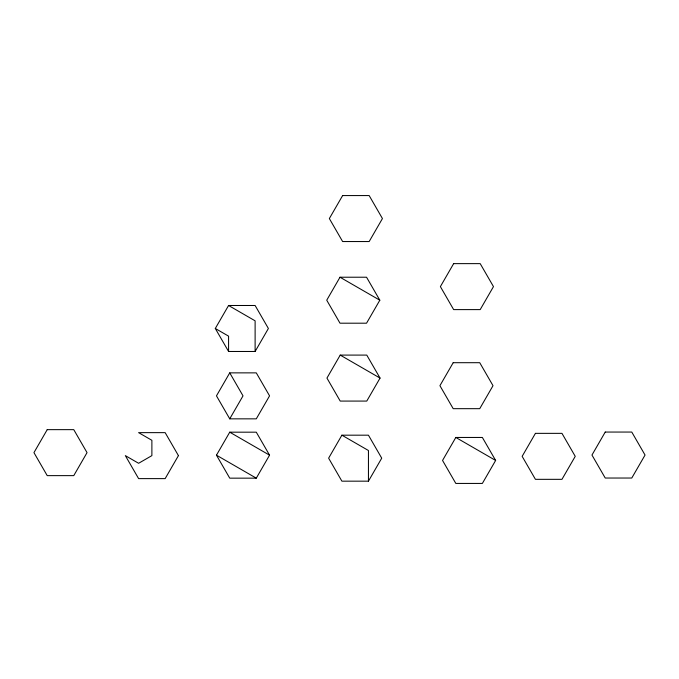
<?xml version="1.0" encoding="UTF-8"?>
<svg xmlns="http://www.w3.org/2000/svg" width="679" height="679" viewBox="0 0 679 679"><rect width="100%" height="100%" fill="white"/><g stroke="black" fill="none" stroke-linecap="round" stroke-linejoin="round"><path stroke-width="1.02" d="M215.302 328.483L228.577 305.491L255.117 305.491L268.392 328.483L255.117 351.476L228.577 351.476L215.302 328.483L228.577 336.147L228.577 351.476M229.74 372.864L216.465 395.857L229.74 418.841L256.289 418.841L269.563 395.857L256.289 372.864L229.74 372.864L243.014 395.857L229.74 418.841M216.465 455.176L229.74 432.183L256.289 432.183L269.563 455.176L256.289 478.16L229.74 478.16L216.465 455.176L256.289 478.16M340.001 277.219L326.735 300.203L340.001 323.196L366.55 323.196L379.824 300.203L366.55 277.219L340.001 277.219L379.824 300.203M340.221 355.092L326.947 378.084L340.221 401.077L366.77 401.077L380.045 378.084L366.77 355.092L340.221 355.092L380.045 378.084M341.893 435.18L328.628 458.172L341.893 481.165L368.442 481.165L381.717 458.172L368.442 435.18L341.893 435.18L368.442 450.508L368.442 481.165M455.821 437.454L442.547 460.447L455.821 483.431L482.362 483.431L495.636 460.447L482.362 437.454L455.821 437.454L495.636 460.447M228.577 305.491L255.117 320.819L255.117 351.476M229.74 432.183L269.563 455.176M47.224 429.646L33.95 452.638L47.224 475.631L73.765 475.631L87.039 452.638L73.765 429.646L47.224 429.646M178.433 455.626L165.158 478.619L138.609 478.619L125.343 455.626L138.609 463.29L151.884 455.626L151.884 440.306L138.609 432.642L165.158 432.642L178.433 455.626M342.623 195.569L329.349 218.553L342.623 241.546L369.164 241.546L382.438 218.553L369.164 195.569L342.623 195.569M453.648 263.63L440.382 286.614L453.648 309.607L480.197 309.607L493.472 286.614L480.197 263.63L453.648 263.63M453.199 362.696L439.924 385.689L453.199 408.673L479.739 408.673L493.013 385.689L479.739 362.696L453.199 362.696M535.425 433.355L522.151 456.347L535.425 479.332L561.966 479.332L575.24 456.347L561.966 433.355L535.425 433.355M605.235 432.056L591.961 455.049L605.235 478.033L631.776 478.033L645.05 455.049L631.776 432.056L605.235 432.056"/></g></svg>
